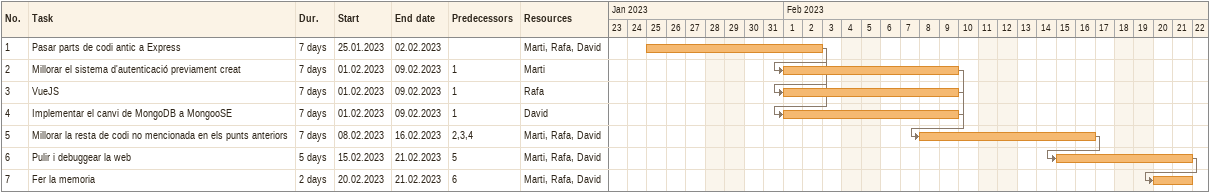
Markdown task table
| ID | Task | Duration | Start | Finish | Predecessors | Resources |
|---|---|---|---|---|---|---|
| 1 | Pasar parts de codi antic a Express | 7d | 2023-01-25 | 2023-02-02 |  | Marti, Rafa, David |
| 2 | Millorar el sistema d'autenticació previament creat | 7d | 2023-02-01 | 2023-02-09 | 1 | Marti |
| 3 | VueJS | 7d | 2023-02-01 | 2023-02-09 | 1 | Rafa |
| 4 | Implementar el canvi de MongoDB a MongooSE | 7d | 2023-02-01 | 2023-02-09 | 1 | David |
| 5 | Millorar la resta de codi no mencionada en els punts anteriors | 7d | 2023-02-08 | 2023-02-16 | 2, 3, 4 | Marti, Rafa, David |
| 6 | Pulir i debuggear la web | 5d | 2023-02-15 | 2023-02-21 | 5 | Marti, Rafa, David |
| 7 | Fer la memoria | 2d | 2023-02-20 | 2023-02-21 | 6 | Marti, Rafa, David |
